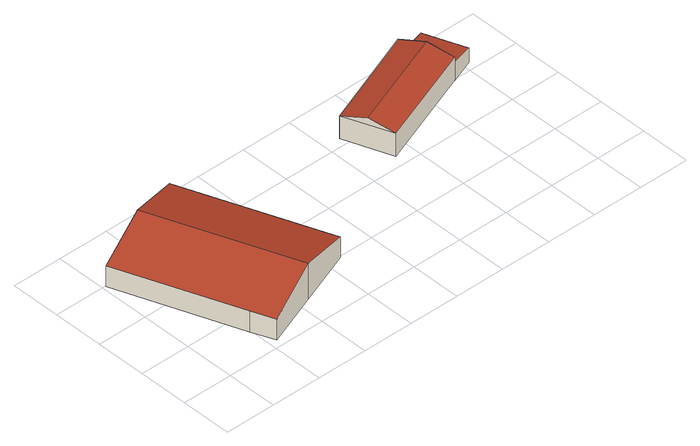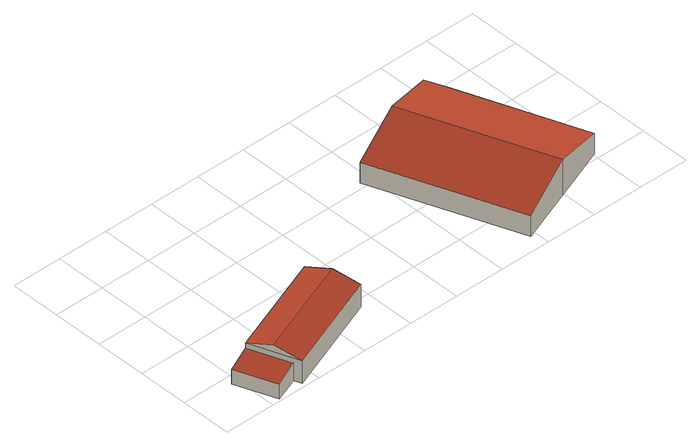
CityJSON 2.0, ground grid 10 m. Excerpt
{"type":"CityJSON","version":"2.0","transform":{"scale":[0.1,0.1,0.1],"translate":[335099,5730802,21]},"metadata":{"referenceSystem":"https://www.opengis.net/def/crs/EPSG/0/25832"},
"CityObjects":{
"building1":{"type":"Building","attributes":{"Geometrietyp2DReferenz":"3000","Gemeindeschluessel":"05170012","function":"31001_2720","roofType":"3100","measuredHeight":7.46},"geometry":[{"type":"Solid","lod":"2","boundaries":[[[[0,1,2,3]],[[4,5,1,0]],[[6,7,5,4]],[[8,9,7,6]],[[10,11,9,8]],[[12,13,11,10]],[[3,2,13,12]],[[0,3,12,10,4]],[[8,6,4,10]],[[1,5,7,9,11,13,2]]]],"semantics":{"surfaces":[{"type":"WallSurface"},{"type":"RoofSurface"},{"type":"GroundSurface"}],"values":[[0,0,0,0,0,0,0,1,1,2]]}}]},
"building2":{"type":"Building","attributes":{"Geometrietyp2DReferenz":"3000","Gemeindeschluessel":"05170012","function":"31001_2720","roofType":"3100","measuredHeight":6.13},"geometry":[{"type":"Solid","lod":"2","boundaries":[[[[14,15,16,17]],[[18,19,15,14]],[[20,21,19,18]],[[17,16,21,20]],[[14,22,18]],[[20,23,17]],[[17,23,22,14]],[[18,22,23,20]],[[15,19,21,16]]]],"semantics":{"surfaces":[{"type":"WallSurface"},{"type":"RoofSurface"},{"type":"GroundSurface"}],"values":[[0,0,0,0,0,0,1,1,2]]}}]},
"building3":{"type":"Building","attributes":{"Geometrietyp2DReferenz":"3000","Gemeindeschluessel":"05170012","function":"51009_1610","roofType":"2100","measuredHeight":3.82},"geometry":[{"type":"Solid","lod":"2","boundaries":[[[[24,25,26,27]],[[28,29,25,24]],[[30,31,29,28]],[[27,26,31,30]],[[28,24,27,30]],[[25,29,31,26]]]],"semantics":{"surfaces":[{"type":"WallSurface"},{"type":"RoofSurface"},{"type":"GroundSurface"}],"values":[[0,0,0,0,1,2]]}}]}
},
"vertices":[
[1,294,58],[1,294,15],[92,55,15],[92,55,58],[108,335,89],[108,335,15],[216,376,58],[216,376,15],[325,92,58],[325,92,15],[217,51,89],[217,51,15],[110,10,58],[110,10,15],
[730,393,57],[730,393,10],[531,316,10],[531,316,57],[766,298,57],[766,298,10],[567,222,57],[567,222,10],[748,345,71],[549,269,71],
[782,396,39],[782,396,9],[735,378,9],[735,378,47],[813,316,39],[813,316,9],[766,298,47],[766,298,9]
]}
